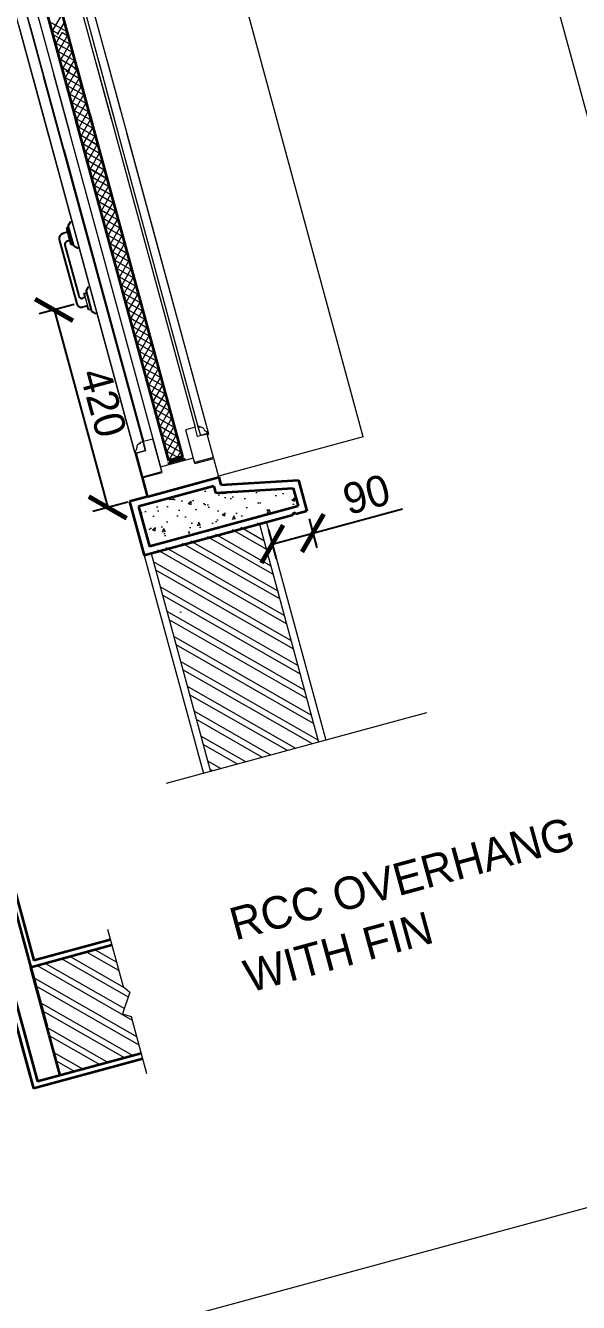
# Model space of a CAD drawing. Header units: millimetres. Extents: x -31731215 to 29997125, y -14487545 to 25622576.
# Drawn here: x 2272632 to 2273768, y -885502 to -882879 of the extents above; entities that cross this region are included whole.
import ezdxf

# ---------------------------------------------------------------- set-up
doc = ezdxf.new("R2010")
doc.units = ezdxf.units.MM
doc.header["$MEASUREMENT"] = 0
doc.linetypes.add('1', pattern=[0])
for name, color, linetype, lineweight in [('DIM', 70, 'Continuous', 9), ('DIMNSION', 156, 'Continuous', 15), ('ELE', 245, 'Continuous', 13), ('ele2', 63, 'Continuous', 35), ('formatext', 201, 'Continuous', 20), ('glass', 160, 'Continuous', 13), ('HAT', 8, 'Continuous', 9), ('HATCH', 8, '1', 18), ('SECTION', 7, 'Continuous', 35), ('th line', 4, 'Continuous', 50), ('THIN LINES', 54, 'Continuous', 0), ('tils', 178, 'Continuous', 0), ('walls', 10, 'Continuous', 20)]:
    doc.layers.add(name, color=color, linetype=linetype, lineweight=lineweight)
doc.layers.add('hard wear', color=54, linetype='Continuous')
doc.dimstyles.new('ISO-25', dxfattribs={"dimtxt": 63.5, "dimasz": 63.5, "dimexe": 31.75, "dimexo": 15.875, "dimgap": 15.875, "dimtad": 1, "dimtxsty": 'Standard', "dimblk1": 'ARCHTICK', "dimblk2": 'ARCHTICK', "dimsah": 1, "dimcen": 63.5, "dimadec": 0, "dimazin": 0, "dimtfac": 1, "dimtmove": 0, "dimatfit": 3, "dimfxl": 25.4, "dimarcsym": 0})

# ---------------------------------------------------------------- blocks, each defined once
blk = doc.blocks.new('_ArchTick')
at = {"color": 0, "linetype": 'ByBlock', "const_width": 0.15}
blk.add_lwpolyline([(-0.5, -0.5), (0.5, 0.5)], dxfattribs=at)
blk = doc.blocks.new('*D625')
at = {"layer": 'Defpoints', "color": 0, "transparency": 16777216}
for p in [(2272747.3, -883447.8, 0), (2272857.6, -883853.6, 0), (2272801.2, -883869)]:
    blk.add_point(p, dxfattribs=at)
at = {"layer": 'THIN LINES', "color": 0, "lineweight": -2, "transparency": 16777216}
for p, q in [((2272732, -883451.9), (2272660.2, -883471.5)), ((2272690.9, -883463.1), (2272801.2, -883869)), ((2272842.3, -883857.8), (2272770.6, -883877.3))]:
    blk.add_line(p, q, dxfattribs=at)
at = {"layer": 'THIN LINES', "color": 0, "lineweight": -2, "transparency": 16777216, "xscale": 63.50000000000001, "yscale": 63.50000000000001, "zscale": 63.50000000000001}
for p, rotation in [((2272690.9, -883463.1), 105.2086876156946), ((2272801.2, -883869), 285.2086876156946)]:
    blk.add_blockref('_ArchTick', p, dxfattribs=dict(at, rotation=rotation))
at = {"layer": 'THIN LINES', "color": 0, "transparency": 16777216, "insert": (2272792, -883653.6), "char_height": 63.5, "attachment_point": 5, "rotation": 285.2087}
blk.add_mtext('420', dxfattribs=at)
blk = doc.blocks.new('*D626')
at = {"layer": 'Defpoints', "color": 0, "transparency": 16777216}
for p in [(2273210.3, -883876.9, 0), (2273127, -883899.6, 0), (2273222.4, -883921.5)]:
    blk.add_point(p, dxfattribs=at)
at = {"layer": 'THIN LINES', "color": 0, "lineweight": -2, "transparency": 16777216}
for p, q in [((2273222.4, -883921.5), (2273406.3, -883871.6)), ((2273214.5, -883892.3), (2273230.8, -883952.2)), ((2273131.2, -883914.9), (2273147.4, -883974.8)), ((2273139.1, -883944.2), (2273222.4, -883921.5))]:
    blk.add_line(p, q, dxfattribs=at)
at = {"layer": 'THIN LINES', "color": 0, "lineweight": -2, "transparency": 16777216, "xscale": 63.50000000000001, "yscale": 63.50000000000001, "zscale": 63.50000000000001}
for p, rotation in [((2273222.4, -883921.5), 15.20868761456115), ((2273139.1, -883944.2), 195.2086876145612)]:
    blk.add_blockref('_ArchTick', p, dxfattribs=dict(at, rotation=rotation))
at = {"layer": 'THIN LINES', "color": 0, "transparency": 16777216, "insert": (2273332.5, -883842.3), "char_height": 63.5, "attachment_point": 5, "rotation": 15.2087}
blk.add_mtext('90', dxfattribs=at)

msp = doc.modelspace()

# ---------------------------------------------------------------- hatches: boundary and pattern name
at = {"layer": 'DIMNSION'}
h = msp.add_hatch(dxfattribs=at)
h.set_pattern_fill('ANSI37', color=256, scale=100, angle=15.208688, style=0)
h.set_pattern_definition([(150.2086876, (2636431.441, -260432.216), (6.21052973, 10.84800998), []), (60.2086876, (2636431.441, -260432.216), (10.84800998, -6.21052973), [])])
h.paths.add_polyline_path([(2272750.339, -883124.002), (2272779.288, -883116.132), (2272955.72, -883765.117), (2272926.77, -883772.988)])
at = {"layer": 'HAT'}
h = msp.add_hatch(dxfattribs=at)
h.set_pattern_fill('ANSI32', color=256, scale=100, angle=15.208688, style=0)
h.set_pattern_definition([(150.2087, (2280763.632, -884209.115), (18.63159, 32.54403), []), (150.2087, (2280746.574, -884213.753), (18.63159, 32.54403), [])])
h.paths.add_polyline_path([(2272643.137, -884813.897), (2272703.474, -885035.842), (2272869.902, -884990.597), (2272849.267, -884914.692), (2272831.816, -884909.578), (2272846.417, -884864.94), (2272832.632, -884853.502), (2272809.565, -884768.653)])
at = {"layer": 'HATCH'}
h = msp.add_hatch(dxfattribs=at)
h.set_pattern_fill('AR-CONC', color=256, scale=0.4, angle=15.208688, style=0)
h.set_pattern_definition([(65.208688, (2133811.92, -970007.91), (71.994142, 12.965064), [7.62, -83.82]), (10.20869, (2133811.92, -970007.91), (-33.65203, 70.047924), [6.096, -67.056234]), (115.66013, (2133817.92, -970006.83), (38.342112, 83.012984), [6.476004, -71.236098]), (61.39289, (2133806.59, -969988.3), (109.045664, 12.217515), [11.43, -125.73]), (111.844245, (2133815.68, -969987.28), (65.672324, 120.415994), [9.71401, -106.85424]), (6.39284, (2133806.59, -969988.3), (65.67232, 120.41599), [9.14399, -100.58389]), (36.208688, (2133817.73, -969990.536), (69.25286, -23.56388), [7.62, -83.82]), (341.20869, (2133817.73, -969990.536), (4.52739, 77.579987), [6.096, -67.056]), (86.660133, (2133823.5, -969992.5), (73.78025, 54.016107), [6.476004, -71.235975]), (52.708688, (2133811.922, -970007.907), (-7.6805432, 32.961558), [0, -66.2432, 0, -68.072, 0, -67.31]), (22.708688, (2133811.922, -970007.907), (15.279399, 45.680437), [0, -38.8112, 0, -64.7192, 0, -25.654]), (342.708688, (2133790.06, -970013.85), (52.9378487, 12.0168487), [0, -25.4, 0, -79.248, 0, -105.156]), (332.708688, (2133780.255, -970016.516), (54.508377, 25.358206), [0, -33.02, 0, -52.6288, 0, -74.676])])
h.paths.add_polyline_path([(2273191.893, -883866.396), (2273181.816, -883829.327), (2273022.369, -883838.746), (2273018.737, -883825.385), (2272864.341, -883867.359), (2272886.639, -883949.382)])

# ---------------------------------------------------------------- linework, layer by layer
at = {"layer": 'DIM', "linetype": 'Continuous', "ltscale": 20}
for p, q in [((2272800.511, -884735.348, 0), (2272832.632, -884853.502, 0)), ((2272832.632, -884853.502, 0), (2272846.417, -884864.94, 0)), ((2272846.417, -884864.94, 0), (2272831.816, -884909.578, 0)), ((2272831.816, -884909.578, 0), (2272849.267, -884914.692, 0)), ((2272849.267, -884914.692, 0), (2272881.123, -885031.875, 0))]:
    msp.add_line(p, q, dxfattribs=at)
at = {"layer": 'DIMNSION'}
for p, q in [((2272687.078, -882891.302, 0), (2272708.157, -882854.482, 0)), ((2272717.884, -882892.058, 0), (2272681.643, -882871.309, 0)), ((2272697.946, -882897.478, 0), (2272712.795, -882871.541, 0)), ((2272700.826, -882896.695, 0), (2272686.28, -882888.368, 0)), ((2272725.468, -882918.157, 0), (2272689.841, -882897.761, 0)), ((2272694.083, -882917.07, 0), (2272707.958, -882892.835, 0)), ((2272698.721, -882934.129, 0), (2272719.8, -882897.31, 0)), ((2272720.83, -882901.099, 0), (2272706.899, -882893.123, 0)), ((2272715.004, -882892.84, 0), (2272717.432, -882888.599, 0)), ((2272730.105, -882935.216, 0), (2272693.286, -882914.136, 0)), ((2272734.743, -882952.274, 0), (2272697.923, -882931.195, 0)), ((2272703.358, -882951.188, 0), (2272724.438, -882914.368, 0)), ((2272707.996, -882968.246, 0), (2272729.075, -882931.427, 0)), ((2272738.802, -882969.002, 0), (2272702.561, -882948.254, 0)), ((2272718.863, -882974.422, 0), (2272733.713, -882948.485, 0)), ((2272721.743, -882973.639, 0), (2272707.198, -882965.312, 0)), ((2272749.309, -883005.856, 0), (2272712.49, -882984.777, 0)), ((2272713.287, -882987.711, 0), (2272723.698, -882969.527, 0)), ((2272744.672, -882988.798, 0), (2272715.096, -882971.866, 0)), ((2272717.925, -883004.769, 0), (2272739.004, -882967.95, 0)), ((2272722.562, -883021.828, 0), (2272743.642, -882985.009, 0)), ((2272740.034, -882971.739, 0), (2272732.155, -882967.228, 0)), ((2272735.922, -882969.785, 0), (2272738.35, -882965.544, 0)), ((2272753.947, -883022.915, 0), (2272717.127, -883001.835, 0)), ((2272727.2, -883038.887, 0), (2272748.279, -883002.067, 0)), ((2272758.584, -883039.973, 0), (2272721.765, -883018.894, 0)), ((2272763.222, -883057.032, 0), (2272726.402, -883035.953, 0)), ((2272731.837, -883055.945, 0), (2272752.917, -883019.126, 0)), ((2272736.475, -883073.004, 0), (2272757.554, -883036.184, 0)), ((2272767.859, -883074.09, 0), (2272731.04, -883053.011, 0)), ((2272741.112, -883090.062, 0), (2272762.192, -883053.243, 0)), ((2272772.497, -883091.149, 0), (2272735.677, -883070.07, 0)), ((2272777.134, -883108.207, 0), (2272740.315, -883087.128, 0)), ((2272745.75, -883107.121, 0), (2272766.829, -883070.301, 0)), ((2272750.387, -883124.179, 0), (2272771.467, -883087.36, 0)), ((2272781.772, -883125.266, 0), (2272744.952, -883104.187, 0)), ((2272786.409, -883142.324, 0), (2272749.59, -883121.245, 0)), ((2272755.025, -883141.238, 0), (2272776.104, -883104.418, 0)), ((2272759.662, -883158.296, 0), (2272780.741, -883121.477, 0)), ((2272791.047, -883159.383, 0), (2272754.227, -883138.304, 0)), ((2272764.3, -883175.355, 0), (2272785.379, -883138.535, 0)), ((2272795.684, -883176.442, 0), (2272758.865, -883155.362, 0)), ((2272800.321, -883193.5, 0), (2272763.502, -883172.421, 0)), ((2272768.937, -883192.413, 0), (2272790.016, -883155.594, 0)), ((2272773.575, -883209.472, 0), (2272794.654, -883172.653, 0)), ((2272804.959, -883210.559, 0), (2272768.14, -883189.479, 0)), ((2272778.212, -883226.53, 0), (2272799.291, -883189.711, 0)), ((2272809.596, -883227.617, 0), (2272772.777, -883206.538, 0)), ((2272814.234, -883244.676, 0), (2272777.415, -883223.596, 0)), ((2272782.85, -883243.589, 0), (2272803.929, -883206.77, 0)), ((2272787.487, -883260.648, 0), (2272808.566, -883223.828, 0)), ((2272817.116, -883260.729, 0), (2272782.052, -883240.655, 0)), ((2272799.029, -883265.646, 0), (2272813.204, -883240.887, 0)), ((2272800.057, -883265.367, 0), (2272786.69, -883257.714, 0)), ((2272816.087, -883261.009, 0), (2272817.841, -883257.945, 0)), ((2272725.758, -883281.484, 0), (2272727.788, -883280.932, 0)), ((2272740.37, -883336.325, 0), (2272742.677, -883335.698, 0)), ((2272761.892, -883415.49, 0), (2272764.198, -883414.863, 0)), ((2272777.057, -883470.181, 0), (2272779.087, -883469.629, 0))]:
    msp.add_line(p, q, dxfattribs=at)
at = {"layer": 'ELE'}
for p, q in [((2272980.595, -883704.144, 0), (2272961.296, -883709.391, 0)), ((2272979.659, -883776.94, 0), (2272961.296, -883709.391, 0)), ((2272985.842, -883723.444, 0), (2272980.595, -883704.144, 0)), ((2273005.142, -883718.197, 0), (2272985.842, -883723.444, 0)), ((2273018.258, -883766.446, 0), (2273005.142, -883718.197, 0)), ((2272874.448, -883733.001, 0), (2272893.748, -883727.755, 0)), ((2272879.695, -883752.301, 0), (2272874.448, -883733.001, 0)), ((2272912.111, -883795.303, 0), (2272893.748, -883727.755, 0)), ((2272860.395, -883757.548, 0), (2272879.695, -883752.301, 0)), ((2272873.512, -883805.796, 0), (2272860.395, -883757.548, 0)), ((2272909.488, -883785.653, 0), (2272977.036, -883767.29, 0)), ((2272980.184, -883778.87, 0), (2272977.036, -883767.29, 0)), ((2273018.258, -883766.446, 0), (2272979.659, -883776.94, 0)), ((2272980.184, -883778.87, 0), (2273018.783, -883768.376, 0)), ((2273029.277, -883806.975, 0), (2273018.783, -883768.376, 0)), ((2272873.512, -883805.796, 0), (2272912.111, -883795.303, 0)), ((2272874.037, -883807.726, 0), (2272912.636, -883797.233, 0)), ((2272912.636, -883797.233, 0), (2272909.488, -883785.653, 0)), ((2272884.53, -883846.326, 0), (2272874.037, -883807.726, 0))]:
    msp.add_line(p, q, dxfattribs=at)
at = {"layer": 'ele2'}
for p, q in [((2272741.028, -883089.752, 0), (2272666.37, -882815.129, 0)), ((2272769.977, -883081.882, 0), (2272695.319, -882807.259, 0)), ((2272737.786, -883077.826, 0), (2272709.401, -882973.414, 0)), ((2272766.735, -883069.956, 0), (2272738.35, -882965.544, 0)), ((2272955.72, -883765.117, 0), (2272764.212, -883060.676, 0)), ((2272926.77, -883772.988, 0), (2272736.668, -883073.714, 0))]:
    msp.add_line(p, q, dxfattribs=at)
at = {"layer": 'glass', "linetype": 'Continuous'}
for p, q in [((2272635.041, -882857.13, 0), (2272701.223, -883100.574, 0)), ((2272701.223, -883100.574, 0), (2272635.041, -882857.13, 0)), ((2272747.641, -882847.245, 0), (2272808.576, -883071.389, 0)), ((2272753.431, -882845.671, 0), (2272814.366, -883069.815, 0)), ((2272702.429, -883100.246, 0), (2272641.494, -882876.102, 0)), ((2272776.949, -882955.05, 0), (2272805.334, -883059.462, 0)), ((2272782.739, -882953.476, 0), (2272811.124, -883057.888, 0)), ((2272669.595, -882984.235, 0), (2272873.242, -883733.329, 0)), ((2272878.488, -883752.629, 0), (2272669.595, -882984.235, 0)), ((2272754.883, -883293.192, 0), (2272670.802, -882983.907, 0)), ((2272805.334, -883059.462, 0), (2272980.595, -883704.144, 0)), ((2272811.124, -883057.888, 0), (2272986.385, -883702.57, 0)), ((2272711.74, -883134.496, 0), (2272874.448, -883733.001, 0))]:
    msp.add_line(p, q, dxfattribs=at)
at = {"layer": 'hard wear'}
for p, q in [((2272718.512, -883303.578, 0), (2272708.819, -883306.214, 0)), ((2272721.233, -883293.955, 0), (2272716.263, -883295.306, 0)), ((2272716.263, -883295.306, 0), (2272725.359, -883328.762, 0)), ((2272720.219, -883290.224, 0), (2272725.758, -883281.484, 0)), ((2272731.412, -883331.397, 0), (2272720.219, -883290.224, 0)), ((2272701.792, -883318.487, 0), (2272737.655, -883450.405, 0)), ((2272713.362, -883330.394, 0), (2272741.604, -883434.279, 0)), ((2272723.11, -883320.49, 0), (2272718.281, -883321.802, 0)), ((2272725.359, -883328.762, 0), (2272730.328, -883327.412, 0)), ((2272731.412, -883331.397, 0), (2272740.37, -883336.325, 0)), ((2272752.775, -883429.612, 0), (2272757.745, -883428.261, 0)), ((2272755.024, -883437.885, 0), (2272752.775, -883429.612, 0)), ((2272756.661, -883424.275, 0), (2272761.892, -883415.49, 0)), ((2272756.661, -883424.275, 0), (2272767.854, -883465.448, 0)), ((2272759.622, -883454.796, 0), (2272749.928, -883457.431, 0)), ((2272755.024, -883437.885, 0), (2272750.196, -883439.197, 0)), ((2272761.871, -883463.069, 0), (2272759.622, -883454.796, 0)), ((2272766.84, -883461.718, 0), (2272761.871, -883463.069, 0)), ((2272767.854, -883465.448, 0), (2272777.057, -883470.181, 0))]:
    msp.add_line(p, q, dxfattribs=at)
for centre, radius, start, end in [((2272711.442, -883315.864, 0), 10, 105.208688, 195.208688), ((2272720.117, -883328.557, 0), 7, 105.208688, 195.208688), ((2272748.359, -883432.443, 0), 7, 195.208688, 285.208688), ((2272747.305, -883447.781, 0), 10, 195.208688, 285.208688)]:
    msp.add_arc(centre, radius, start, end, dxfattribs=at)
at = {"layer": 'HAT', "linetype": 'Continuous'}
for p, q in [((2272680.303, -883106.261, 0), (2272593.921, -882788.514, 0)), ((2272645.053, -882812.957, 0), (2272721.729, -883094.999, 0)), ((2272765.139, -882824.206, 0), (2272830.703, -883065.374, 0)), ((2272618.675, -882879.568, 0), (2272680.303, -883106.261, 0)), ((2272799.075, -882949.035, 0), (2272827.46, -883053.447, 0)), ((2272856.95, -883756.041, 0), (2272648.675, -882989.922, 0)), ((2272648.675, -882989.922, 0), (2272881.703, -883847.094, 0)), ((2272690.101, -882978.661, 0), (2272909.488, -883785.653, 0)), ((2272840.014, -883099.624, 0), (2273007.35, -883715.154, 0)), ((2272988.082, -883702.109, 0), (2272986.385, -883702.57, 0)), ((2272986.385, -883702.57, 0), (2272991.435, -883721.146, 0)), ((2272988.082, -883702.109, 0), (2272988.849, -883704.932, 0)), ((2273005.667, -883717.277, 0), (2272991.435, -883721.146, 0)), ((2273005.486, -883715.66, 0), (2273004.661, -883712.624, 0)), ((2273007.35, -883715.154, 0), (2273005.486, -883715.66, 0)), ((2273005.667, -883717.277, 0), (2273006.311, -883719.643, 0)), ((2273006.311, -883719.643, 0), (2273008.415, -883719.071, 0)), ((2273007.35, -883715.154, 0), (2273008.415, -883719.071, 0)), ((2272866.961, -883735.037, 0), (2272873.242, -883733.329, 0)), ((2272866.961, -883735.037, 0), (2272867.729, -883737.859, 0)), ((2272873.242, -883733.329, 0), (2272878.292, -883751.905, 0)), ((2272856.95, -883756.041, 0), (2272858.814, -883755.534, 0)), ((2272856.95, -883756.041, 0), (2272858.015, -883759.958, 0)), ((2272858.814, -883755.534, 0), (2272857.988, -883752.498, 0)), ((2272860.119, -883759.386, 0), (2272858.015, -883759.958, 0)), ((2272859.476, -883757.02, 0), (2272878.292, -883751.905, 0)), ((2272859.476, -883757.02, 0), (2272860.119, -883759.386, 0))]:
    msp.add_line(p, q, dxfattribs=at)
at = {"layer": 'HAT'}
for p, q in [((2273112.519, -883903.519, 0), (2273108.538, -883901.24, 0)), ((2273140.344, -884005.87, 0), (2273006.186, -883929.065, 0)), ((2273135.706, -883988.812, 0), (2273023.245, -883924.427, 0)), ((2273126.431, -883954.695, 0), (2273057.362, -883915.152, 0)), ((2273121.794, -883937.636, 0), (2273074.421, -883910.515, 0)), ((2273168.169, -884108.222, 0), (2272903.835, -883956.89, 0)), ((2273163.531, -884091.163, 0), (2272920.894, -883952.252, 0)), ((2273154.256, -884057.046, 0), (2272955.011, -883942.977, 0)), ((2273149.619, -884039.987, 0), (2272972.069, -883938.34, 0)), ((2273177.444, -884142.339, 0), (2272895.162, -883980.731, 0)), ((2273182.081, -884159.397, 0), (2272899.799, -883997.79, 0)), ((2273191.356, -884193.514, 0), (2272909.074, -884031.907, 0)), ((2273195.993, -884210.573, 0), (2272913.712, -884048.965, 0)), ((2273205.268, -884244.69, 0), (2272922.987, -884083.082, 0)), ((2273209.906, -884261.748, 0), (2272927.624, -884100.141, 0)), ((2273219.181, -884295.865, 0), (2272936.899, -884134.258, 0)), ((2273223.818, -884312.924, 0), (2272941.537, -884151.317, 0)), ((2273233.093, -884347.041, 0), (2272950.812, -884185.434, 0)), ((2273221.433, -884354.769, 0), (2272955.449, -884202.492, 0)), ((2273187.316, -884364.044, 0), (2272964.724, -884236.609, 0)), ((2273170.257, -884368.682, 0), (2272969.361, -884253.668, 0)), ((2273136.14, -884377.957, 0), (2272978.636, -884287.785, 0)), ((2273119.082, -884382.594, 0), (2272983.274, -884304.843, 0)), ((2273084.965, -884391.869, 0), (2272992.549, -884338.96, 0)), ((2273067.906, -884396.506, 0), (2272997.186, -884356.019, 0)), ((2273033.789, -884405.781, 0), (2273006.461, -884390.136, 0)), ((2273016.731, -884410.419, 0), (2273011.099, -884407.195, 0))]:
    msp.add_line(p, q, dxfattribs=at)
at = {"layer": 'HAT', "linetype": 'Continuous'}
for centre, radius, start, end in [((2272992.25, -883710.998, 0), 6.955, 16.339041, 119.27322), ((2273004.143, -883707.069, 0), 5.579, 200.709138, 275.322215), ((2272855.622, -883747.445, 0), 5.579, 295.095161, 9.708237), ((2272867.868, -883744.813, 0), 6.955, 91.144155, 194.078334)]:
    msp.add_arc(centre, radius, start, end, dxfattribs=at)
at = {"layer": 'SECTION'}
for p, q in [((2273018.737, -883825.385, 0), (2272864.341, -883867.359, 0)), ((2272884.53, -883846.326, 0), (2273029.277, -883806.975, 0)), ((2273018.737, -883825.385, 0), (2273022.369, -883838.746, 0)), ((2273022.369, -883838.746, 0), (2273181.816, -883829.327, 0)), ((2273029.277, -883806.975, 0), (2273033.514, -883822.564, 0)), ((2273029.277, -883806.975, 0), (2273029.277, -883806.975, 0)), ((2273033.514, -883822.564, 0), (2273192.961, -883813.145, 0)), ((2273181.816, -883829.327, 0), (2273191.893, -883866.396, 0)), ((2273192.961, -883813.145, 0), (2273210.303, -883876.936, 0)), ((2272884.53, -883846.326, 0), (2272845.931, -883856.819, 0)), ((2272845.931, -883856.819, 0), (2272876.1, -883967.791, 0)), ((2272864.341, -883867.359, 0), (2272886.639, -883949.382, 0)), ((2273191.893, -883866.396, 0), (2272886.639, -883949.382, 0)), ((2273210.303, -883876.936, 0), (2273187.737, -883883.07, 0)), ((2273181.206, -883884.846, 0), (2272876.1, -883967.791, 0)), ((2272570.938, -884510.201, 0), (2272649.639, -884799.694, 0)), ((2272563.912, -884522.474, 0), (2272676.192, -884935.484)), ((2272809.565, -884768.653, 0), (2272643.137, -884813.897, 0)), ((2272806.417, -884757.073, 0), (2272649.639, -884799.694, 0)), ((2272582.091, -884818.057, 0), (2272648.724, -885063.161, 0)), ((2272596.818, -884826.489, 0), (2272657.156, -885048.434, 0)), ((2272596.818, -884826.489, 0), (2272657.156, -885048.434, 0)), ((2272596.818, -884826.489, 0), (2272657.156, -885048.434, 0)), ((2272703.474, -885035.842, 0), (2272643.137, -884813.897)), ((2272621.441, -884962.804, 0), (2272648.724, -885063.161, 0)), ((2272873.05, -885002.177, 0), (2272648.724, -885063.161, 0)), ((2272869.902, -884990.597, 0), (2272657.156, -885048.434, 0))]:
    msp.add_line(p, q, dxfattribs=at)
msp.add_arc((2273184.472, -883883.958, 0), 3.384, 15.208688, 195.208688, dxfattribs=at)
at = {"layer": 'th line', "linetype": 'Continuous'}
for p, q in [((2272926.77, -883772.988, 0), (2272955.72, -883765.117, 0)), ((2272927.557, -883775.882, 0), (2272956.507, -883768.012, 0)), ((2272927.557, -883775.882, 0), (2272928.787, -883780.407, 0)), ((2272956.507, -883768.012, 0), (2272957.736, -883772.537, 0))]:
    msp.add_line(p, q, dxfattribs=at)
at = {"layer": 'THIN LINES'}
for p, q in [((2273373.357, -881548.05, 0), (2274353.286, -885152.625, 0)), ((2273325.854, -883723.831, 0), (2273038.709, -882667.596, 0)), ((2272765.139, -882824.206, 0), (2272830.703, -883065.374, 0)), ((2272799.075, -882949.035, 0), (2273007.35, -883715.154, 0)), ((2272755.024, -883437.885, 0), (2272759.622, -883454.796, 0)), ((2273325.854, -883723.831, 0), (2273028.639, -883804.631, 0)), ((2273455.924, -884291.021, 0), (2272921.505, -884436.307, 0)), ((2263655.75, -888060.823, 0), (2277035.867, -884423.347, 0))]:
    msp.add_line(p, q, dxfattribs=at)
at = {"layer": 'tils'}
msp.add_line((2272952.955, -884084.065, 0), (2272949.422, -884085.025, 0), dxfattribs=at)
at = {"layer": 'walls'}
for p, q in [((2273112.519, -883903.519, 0), (2273234.247, -884351.286, 0)), ((2273126.993, -883899.584, 0), (2273248.722, -884347.35, 0)), ((2272876.1, -883967.791, 0), (2272997.828, -884415.558, 0)), ((2272890.574, -883963.856, 0), (2273012.303, -884411.623, 0))]:
    msp.add_line(p, q, dxfattribs=at)

# ---------------------------------------------------------------- texts
at = {"layer": 'formatext', "insert": (2273092.235, -884866.124), "char_height": 66.66667, "width": 1824.88159, "attachment_point": 7, "rotation": 15.208688}
msp.add_mtext('{\\fStylus BT|b0|i0|c0|p34;RCC OVERHANG \\PWITH FIN }', dxfattribs=at)

# ---------------------------------------------------------------- dimensions: what is measured, and where the dimension line sits
at = {"layer": 'THIN LINES'}
for p1, p2, distance, text, picture, middle in [((2272747.305, -883447.781, 0), (2272857.639, -883853.636, 0), -58.476, '420', '*D625', (2272792.001, -883653.555)), ((2273126.993, -883899.584, 0), (2273210.303, -883876.936, 0), -46.212, '90', '*D626', (2273332.484, -883842.256))]:
    dim = msp.add_aligned_dim(p1=p1, p2=p2, distance=distance, text=text, dimstyle='ISO-25', dxfattribs=at)
    dim.commit()
    dim.dimension.update_dxf_attribs({"geometry": picture, "text_midpoint": middle})

doc.saveas('drawing.dxf')
